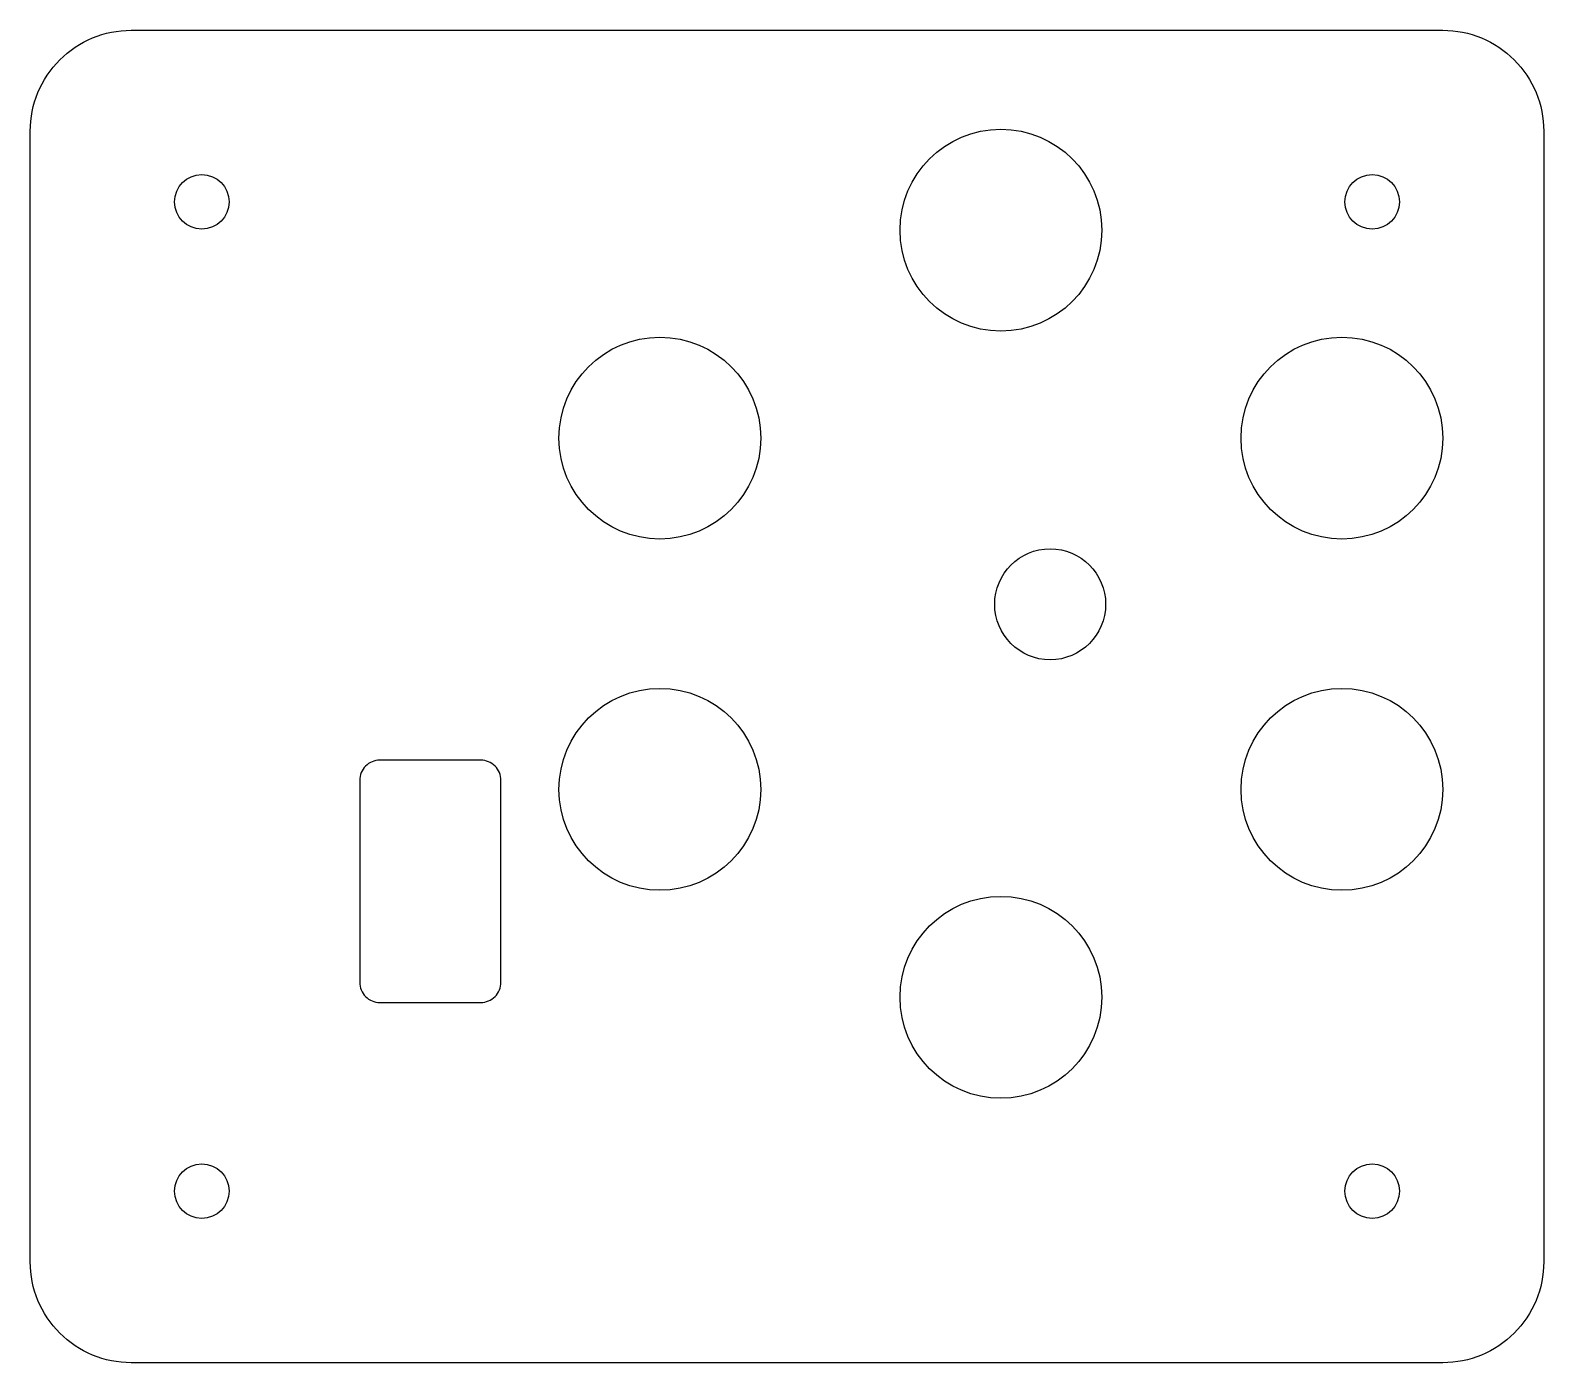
# Model space of a CAD drawing. Header units: millimetres. Extents: x -69.8 to 5.2, y -55.1 to 10.9.
import ezdxf

# ---------------------------------------------------------------- set-up
doc = ezdxf.new("R2010")
doc.units = ezdxf.units.MM
doc.layers.get('0').update_dxf_attribs({"linetype": 'CONTINUOUS'})

msp = doc.modelspace()

# ---------------------------------------------------------------- linework, layer by layer
for points in [[(5.2, -50.1, -0.414214), (0.2, -55.1), (-64.8, -55.1, -0.414214), (-69.8, -50.1), (-69.8, 5.9, -0.414214), (-64.8, 10.9), (0.2, 10.9, -0.414214), (5.2, 5.9)], [(-52.476, -37.255), (-47.476, -37.255, 0.414214), (-46.476, -36.255), (-46.476, -26.255, 0.414214), (-47.476, -25.255), (-52.476, -25.255, 0.414214), (-53.476, -26.255), (-53.476, -36.255, 0.414214)]]:
    msp.add_lwpolyline(points, format="xyb", close=True)
for centre, radius in [((-21.7, 1), 5), ((-61.3, 2.4), 1.35), ((-3.3, 2.4), 1.35), ((-38.6, -9.3), 5), ((-4.8, -9.3), 5), ((-19.259, -17.532), 2.75), ((-38.6, -26.7), 5), ((-4.8, -26.7), 5), ((-21.7, -37), 5), ((-61.3, -46.6), 1.35), ((-3.3, -46.6), 1.35)]:
    msp.add_circle(centre, radius)

doc.saveas('drawing.dxf')
